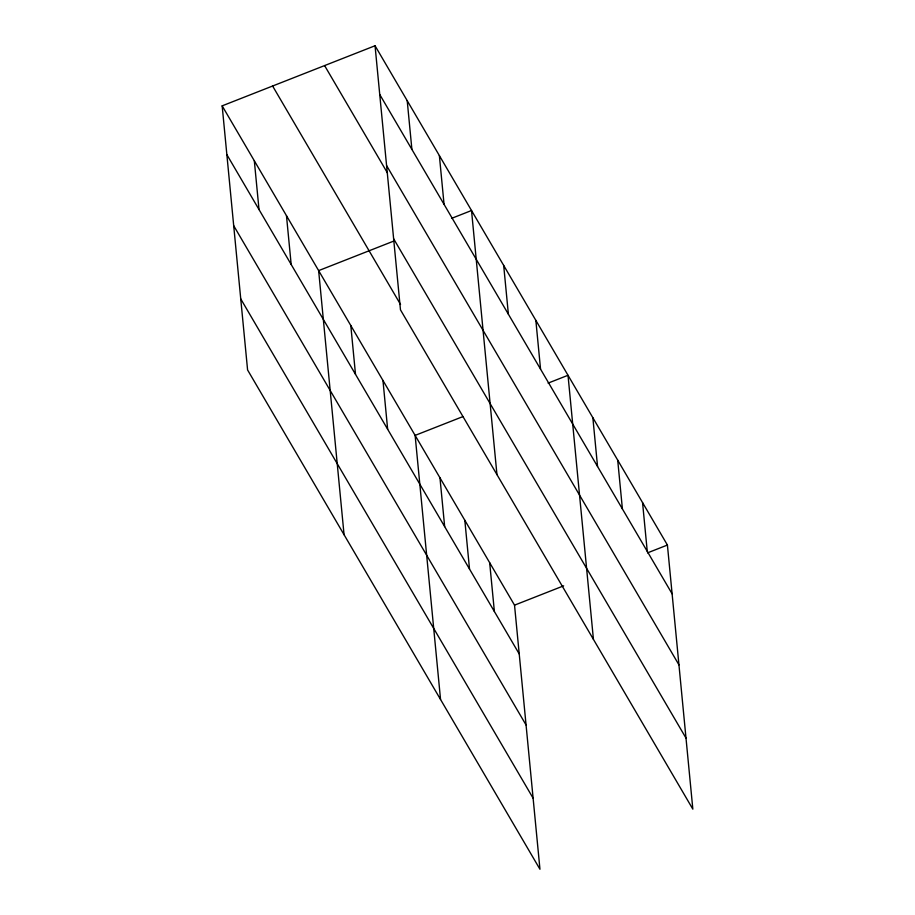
<?xml version="1.0" encoding="UTF-8"?>
<svg xmlns="http://www.w3.org/2000/svg" width="915" height="915" viewBox="0 0 915 915"><rect width="100%" height="100%" fill="white"/><g stroke="black" fill="none" stroke-linecap="round" stroke-linejoin="round"><path stroke-width="1.37" d="M222.162 105.854L514.527 605.158L539.953 869.25L247.588 369.957L222.162 105.854L375.047 45.75L667.412 545.043L692.838 809.146L400.473 309.842L375.047 45.75M393.782 241.08L318.637 270.623L344.063 534.726M451.61 218.353L471.522 210.519L496.959 474.611M462.921 416.6L415.124 435.391L440.55 699.483M548.096 383.122L568.009 375.287L593.435 639.379M514.527 605.158L563.651 585.84M647.5 552.877L667.412 545.043M379.748 94.52L672.113 593.824M386.588 165.581L678.953 664.873M324.596 65.583L387.48 172.992M393.633 238.792L685.998 738.085M272.613 86.021L400.541 304.489M226.851 154.624L519.217 653.928M233.691 225.685L526.068 724.989M240.748 298.896L533.113 798.189M642.559 502.61L647.26 551.379M617.705 460.165L622.406 508.934M592.863 417.732L597.552 466.501M535.847 320.364L540.548 369.134M503.685 265.442L508.385 314.211M489.674 562.714L494.375 611.483M439.372 155.596L444.061 204.365M464.82 520.269L469.521 569.05M407.209 100.673L411.899 149.442M439.966 477.836L444.667 526.605M382.962 380.468L387.651 429.238M350.8 325.546L355.5 374.315M286.475 215.7L291.176 264.469M254.324 160.777L259.014 209.546"/></g></svg>
